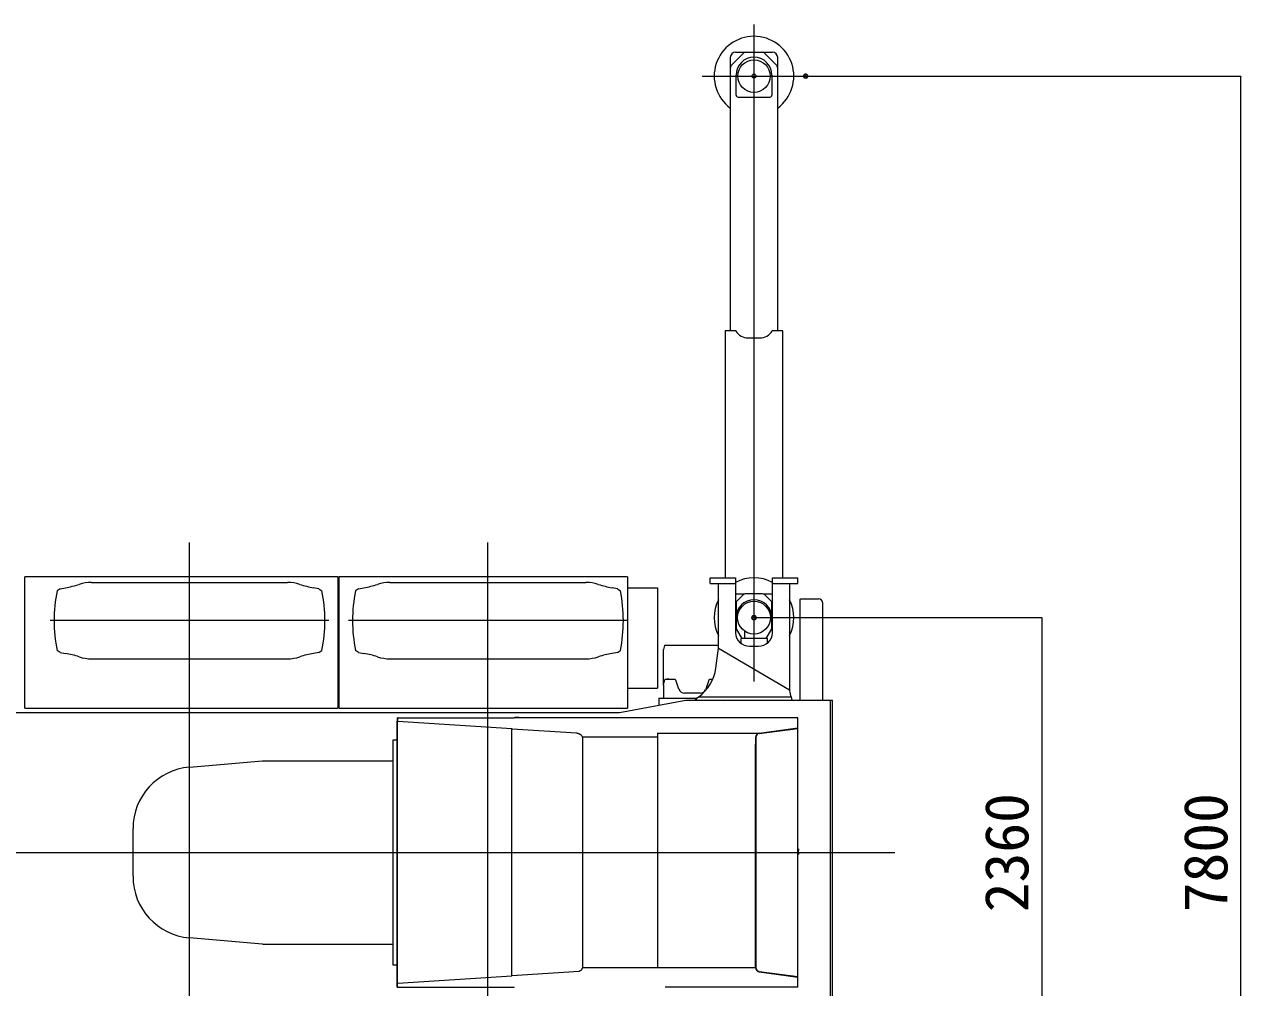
# Model space of a CAD drawing. Units: millimetres, scale not verified. Extents: x -41631 to 43732, y -72036 to 73823.
# Drawn here: x -12350 to -6227, y 60929 to 65768 of the extents above; entities that cross this region are included whole.
import ezdxf
from ezdxf.enums import TextEntityAlignment as Align

# ---------------------------------------------------------------- set-up
doc = ezdxf.new("R2010")
doc.units = ezdxf.units.MM
doc.header["$LTSCALE"] = 100
doc.header["$PDMODE"] = 32
doc.header["$PDSIZE"] = 20
doc.layers.add('0-0_0', color=5, linetype='Continuous', lineweight=18)
doc.layers.add('0-1_DEFPOINTS', color=7, linetype='Continuous')
doc.styles.add('ＭＳ ゴシック', font='')
doc.styles.get('ＭＳ ゴシック').set_extended_font_data('MS Gothic')

# ---------------------------------------------------------------- blocks, each defined once
blk = doc.blocks.new('_OPEN30')
at = {"layer": '0-0_0', "color": 7, "lineweight": 13}
blk.add_line((0, 0), (-1, 0), dxfattribs=at)
blk.add_lwpolyline([(-1, 0.27), (0, 0), (-1, -0.27)], dxfattribs=at)
blk = doc.blocks.new('D50')
at = {"layer": '0-0_0', "color": 7, "lineweight": 13}
for p, q in [((-32896.5, 30086.3), (-31450.1, 30086.3)), ((-31451.1, 30083.5), (-31451.1, 27729.1)), ((-33206.5, 27726.3), (-31450.1, 27726.3))]:
    blk.add_line(p, q, dxfattribs=at)
at = {"layer": '0-1_DEFPOINTS'}
for p in [(-32897, 30086.3), (-33207, 27726.3), (-31451.1, 27726.3)]:
    blk.add_point(p, dxfattribs=at)
at = {"layer": '0-0_0', "xscale": 2.77, "yscale": 2.77}
for p, rotation in [((-31451.1, 30086.3), 90), ((-31451.1, 27726.3), 270)]:
    blk.add_blockref('_OPEN30', p, dxfattribs=dict(at, rotation=rotation))
at = {"layer": '0-0_0', "color": 7, "style": 'ＭＳ ゴシック'}
blk.add_text('2360', height=219.9, rotation=90, dxfattribs=at).set_placement((-31451.6, 28606.3), align=Align.BOTTOM_LEFT)
blk = doc.blocks.new('D49')
at = {"layer": '0-0_0', "color": 7, "lineweight": 13}
for p, q in [((-32636.5, 32806.3), (-30450.1, 32806.3)), ((-30451.1, 32803.5), (-30451.1, 25009.1)), ((-32946.5, 25006.3), (-30450.1, 25006.3))]:
    blk.add_line(p, q, dxfattribs=at)
at = {"layer": '0-1_DEFPOINTS'}
for p in [(-32637, 32806.3), (-32947, 25006.3), (-30451.1, 25006.3)]:
    blk.add_point(p, dxfattribs=at)
at = {"layer": '0-0_0', "xscale": 2.77, "yscale": 2.77}
for p, rotation in [((-30451.1, 32806.3), 90), ((-30451.1, 25006.3), 270)]:
    blk.add_blockref('_OPEN30', p, dxfattribs=dict(at, rotation=rotation))
at = {"layer": '0-0_0', "color": 7, "style": 'ＭＳ ゴシック'}
blk.add_text('7800', height=219.9, rotation=90, dxfattribs=at).set_placement((-30451.6, 28606.3), align=Align.BOTTOM_LEFT)

msp = doc.modelspace()

# ---------------------------------------------------------------- linework, layer by layer
at = {"layer": '0-0_0', "color": 7, "lineweight": 13}
for p, q in [((-8682.6, 65768.1), (-8682.6, 62467.9)), ((-8801.6, 65602.1), (-8801.6, 64228.1)), ((-8792.6, 65567.1), (-8739, 65620.8)), ((-8775.6, 65628.1), (-8589.6, 65628.1)), ((-8626.3, 65620.8), (-8572.6, 65567.1)), ((-8563.6, 64228.1), (-8563.6, 65602.1)), ((-8792.6, 65567.1), (-8794.3, 65565.5)), ((-8571, 65565.5), (-8572.6, 65567.1)), ((-8942.6, 65508.1), (-8422.6, 65508.1)), ((-8772.6, 65413.1), (-8772.6, 65513.1)), ((-8592.6, 65513.1), (-8592.6, 65413.1)), ((-8763, 65403.1), (-8602.4, 65403.1)), ((-8827.6, 64228.1), (-8827.6, 62988.1)), ((-8817.6, 64228.1), (-8827.6, 64228.1)), ((-8773.3, 64228.1), (-8817.6, 64228.1)), ((-8712.6, 64193.1), (-8652.6, 64193.1)), ((-8547.6, 64228.1), (-8592, 64228.1)), ((-8537.6, 64228.1), (-8547.6, 64228.1)), ((-8537.6, 62988.1), (-8537.6, 64228.1)), ((-11519.7, 60059.8), (-11519.7, 63165.4)), ((-10019.7, 60059.8), (-10019.7, 63165.4)), ((-10772.7, 62992.4), (-12346.7, 62992.4)), ((-12346.7, 62333.5), (-12346.7, 62992.4)), ((-12012, 62965.1), (-11027.3, 62965.1)), ((-10772.7, 62333.5), (-10772.7, 62992.4)), ((-10772.7, 62989.5), (-10772.7, 62989.5)), ((-9319, 62992.4), (-10766.7, 62992.4)), ((-10766.7, 62333.5), (-10766.7, 62992.4)), ((-10512, 62965.1), (-9527.3, 62965.1)), ((-9319, 62992.4), (-9319, 62333.5)), ((-8903.6, 62960.1), (-8903.6, 62988.1)), ((-8903.6, 62988.1), (-8775.6, 62988.1)), ((-8903.6, 62960.1), (-8775.6, 62960.1)), ((-8861.6, 62634.9), (-8861.6, 62960.1)), ((-8775.6, 62988.1), (-8775.6, 62711.5)), ((-8589.6, 62711.5), (-8589.6, 62988.1)), ((-8589.6, 62988.1), (-8461.6, 62988.1)), ((-8503.6, 62960.1), (-8503.6, 62425.1)), ((-12170.2, 62933.1), (-12185.2, 62923.1)), ((-12170.2, 62933.1), (-12143.4, 62937.9)), ((-10869.2, 62933.1), (-10895.9, 62937.9)), ((-10869.2, 62933.1), (-10854.2, 62923.1)), ((-10670.2, 62933.1), (-10685.2, 62923.1)), ((-10670.2, 62933.1), (-10643.4, 62937.9)), ((-9369.2, 62933.1), (-9395.9, 62937.9)), ((-9369.2, 62933.1), (-9354.2, 62923.1)), ((-9319, 62937.4), (-9168.1, 62937.4)), ((-9167.6, 62937.4), (-9168.1, 62937.4)), ((-9167.6, 62937.4), (-9167.6, 62434.2)), ((-8772.6, 62908.1), (-8731.6, 62908.1)), ((-8772.6, 62867.1), (-8738.9, 62900.8)), ((-8644, 62908.1), (-8721.3, 62908.1)), ((-8633.7, 62908.1), (-8592.6, 62908.1)), ((-8592.6, 62867.1), (-8626.3, 62900.8)), ((-8448.7, 62882.7), (-8358.7, 62882.7)), ((-8772.6, 62867.1), (-8772.6, 62741)), ((-8592.6, 62741), (-8592.6, 62867.1)), ((-8450.3, 62373.1), (-8450.3, 62881.1)), ((-8337.1, 62373.1), (-8337.1, 62861.1)), ((-10819.2, 62773.1), (-12220.2, 62773.1)), ((-9319.2, 62773.1), (-10720.2, 62773.1)), ((-8742.5, 62683.1), (-8769.2, 62728.2)), ((-8728.6, 62683.1), (-8728.6, 62719.6)), ((-8596.1, 62728.2), (-8622.8, 62683.1)), ((-9131.6, 62648.1), (-9136.6, 62628.1)), ((-8861.6, 62648.1), (-9131.6, 62648.1)), ((-9074.7, 62648.1), (-9124.7, 62648.1)), ((-8705.6, 62644.6), (-8659.6, 62644.6)), ((-12170.2, 62613.1), (-12185.2, 62623.1)), ((-12170.2, 62613.1), (-12143.4, 62608.4)), ((-12012, 62581.1), (-11027.3, 62581.1)), ((-10869.2, 62613.1), (-10895.9, 62608.4)), ((-10869.2, 62613.1), (-10854.2, 62623.1)), ((-10670.2, 62613.1), (-10685.2, 62623.1)), ((-10670.2, 62613.1), (-10643.4, 62608.4)), ((-10512, 62581.1), (-9527.3, 62581.1)), ((-9369.2, 62613.1), (-9395.9, 62608.4)), ((-9369.2, 62613.1), (-9354.2, 62623.1)), ((-9136.6, 62451.9), (-9136.6, 62628.1)), ((-8861.6, 62635), (-8861.6, 62635.1)), ((-9137.6, 62448.1), (-9130.3, 62475.7)), ((-9129.6, 62478.1), (-9130.3, 62475.7)), ((-9129.6, 62478.1), (-9081.2, 62478.1)), ((-9110.7, 62478.1), (-9120.7, 62478.1)), ((-9076.5, 62474.8), (-9075.9, 62473.1)), ((-9059.8, 62428), (-9075.9, 62473.1)), ((-8909.4, 62473.1), (-8925.5, 62428)), ((-8908.8, 62474.8), (-8909.4, 62473.1)), ((-8904.1, 62478.1), (-8889.7, 62478.1)), ((-9319, 62434.2), (-9167.6, 62434.2)), ((-9137.6, 62448.1), (-9137.6, 62383.1)), ((-8953.8, 62408.1), (-9031.5, 62408.1)), ((-12346.7, 62333.5), (-10772.7, 62333.5)), ((-10766.7, 62333.5), (-9319, 62333.5)), ((-9357.9, 62312.1), (-9024.9, 62373.1)), ((-9160.6, 62383.1), (-9160.6, 62348.8)), ((-9160.6, 62383.1), (-8969, 62383.1)), ((-9024.9, 62373.1), (-8298.7, 62373.1)), ((-8980.9, 62373.1), (-8980.7, 62373.7)), ((-8495.9, 62388.3), (-8963.1, 62388.3)), ((-8837.7, 62361.4), (-8837.7, 62361.1)), ((-8490.9, 62373.7), (-8490.9, 62373.1)), ((-8298.7, 62373.1), (-8288.2, 62373.1)), ((-8298.7, 60843.1), (-8298.7, 62373.1)), ((-8288.7, 60843.1), (-8288.7, 62373.1)), ((-13002.3, 62312.1), (-9357.9, 62312.1)), ((-10476.1, 62285.2), (-10476.1, 62267.1)), ((-10476.1, 62285.2), (-10474.5, 62285.2)), ((-10474.5, 62285.2), (-10474.5, 62267.1)), ((-10470.9, 62285.2), (-9888.5, 62285.2)), ((-9888.5, 62286.8), (-9888.5, 62286.8)), ((-9888.5, 62286.8), (-9888.5, 62285.2)), ((-9868.4, 62286.8), (-9884, 62286.8)), ((-9863, 62286.8), (-9868.4, 62286.8)), ((-9128.5, 62286.8), (-9128.5, 62286.8)), ((-8461.9, 62285.2), (-9128.5, 62285.2)), ((-8461.9, 60931), (-8461.9, 62285.2)), ((-10476.1, 60931), (-10476.1, 62267.1)), ((-10474.1, 60949.6), (-10474.1, 62266.7)), ((-9899.3, 62230.1), (-10473.4, 62266.9)), ((-9899.3, 60986.2), (-9899.3, 62230.1)), ((-9897.6, 62230.2), (-9574.9, 62208.6)), ((-9165.5, 62209), (-9165.5, 62208.6)), ((-9165.5, 61029.1), (-9165.5, 62208.6)), ((-9163.5, 62208), (-8656.1, 62208)), ((-8656.1, 62208), (-8461.9, 62233.5)), ((-8461.9, 62232.1), (-8655.9, 62206.7)), ((-8655.9, 62206.5), (-8461.9, 62231.9)), ((-10498.1, 62173.1), (-10498.1, 61043.1)), ((-10476.1, 62173.1), (-10498.1, 62173.1)), ((-9545.1, 62187.2), (-9545.1, 61029.1)), ((-9165.5, 62187.2), (-9545.1, 62187.2)), ((-8675.9, 62151.1), (-8675.9, 61065.1)), ((-8675, 62153.1), (-8675, 62153.1)), ((-8674.4, 62153.1), (-8674.7, 62153.1)), ((-8674.4, 62152.3), (-8674.7, 62152)), ((-8674.4, 62186.6), (-8674.4, 62186.1)), ((-8672.8, 62186.1), (-8674.4, 62186.1)), ((-8674.4, 62186.1), (-8674.4, 62152.3)), ((-8673.3, 62186.9), (-8673.3, 61029.4)), ((-8672.8, 62186.9), (-8673.3, 62186.9)), ((-8672.8, 62186.1), (-8672.8, 62186.6)), ((-9901.3, 62092.6), (-9901.3, 62093.7)), ((-11520.5, 62036.9), (-11152.6, 62068.9)), ((-11152.6, 62068.9), (-10498.1, 62068.9)), ((-11803.6, 61488.5), (-11803.6, 61728.1)), ((-18890.2, 61608.1), (-7974.9, 61608.1)), ((-8458.4, 61619.1), (-8458.2, 61619.1)), ((-8458.3, 61611.8), (-8458.4, 61611.8)), ((-8458.4, 61598.9), (-8458.4, 61598.9)), ((-8458.3, 61627.1), (-8458.3, 61627.1)), ((-8458.3, 61611.2), (-8458.2, 61611.2)), ((-8458.3, 61604.3), (-8458.3, 61604.2)), ((-8458.3, 61603.9), (-8458.3, 61604)), ((-8458.2, 61622.5), (-8458.2, 61622.4)), ((-8458.2, 61617.1), (-8458.2, 61619.1)), ((-8458.2, 61616.9), (-8458.2, 61616.9)), ((-8458.2, 61602.3), (-8458.2, 61603.3)), ((-8458.2, 61601.6), (-8458.2, 61599.6)), ((-11152.6, 61147.7), (-11520.5, 61179.7)), ((-11152.6, 61147.7), (-10498.1, 61147.7)), ((-8675, 61063.1), (-8674.7, 61063.1)), ((-8675, 61063.1), (-8675, 61063.1)), ((-8674.4, 61064), (-8674.7, 61064.3)), ((-8674.4, 61063.1), (-8674.7, 61063.1)), ((-8674.4, 61030.1), (-8674.4, 61064)), ((-10498.1, 61043.1), (-10476.1, 61043.1)), ((-9899.3, 60986.2), (-10473.4, 60949.4)), ((-9899.3, 60989.7), (-9561.2, 61012.2)), ((-9165.5, 61029.1), (-9545.1, 61029.1)), ((-9165.5, 61029.7), (-8674.4, 61029.7)), ((-8673.3, 61029.4), (-8672.8, 61029.4)), ((-8672.8, 61030.1), (-8672.8, 61029.7)), ((-8656.1, 61008.2), (-8461.9, 60982.7)), ((-8655.9, 61009.8), (-8461.9, 60984.3)), ((-8461.9, 60984.2), (-8655.9, 61009.5)), ((-10476.1, 60931), (-9888.5, 60931)), ((-10474.5, 60931), (-10474.5, 60949.2)), ((-9888.5, 60929.5), (-9888.5, 60931)), ((-8461.9, 60931), (-9128.5, 60931))]:
    msp.add_line(p, q, dxfattribs=at)
for points in [[(-8589.6, 62960.1), (-8461.6, 62960.1), (-8461.6, 62988.1)], [(-8450.3, 62881.1), (-8448.7, 62881.1), (-8448.7, 62882.7)], [(-8614.1, 62660.6), (-8614.1, 62683.1), (-8748.1, 62683.1), (-8748.1, 62658.3)], [(-8874.4, 62534.1), (-8861.6, 62635.1), (-8503.6, 62425.1), (-8503.6, 62421.1)], [(-9888.5, 62286.8), (-9128.5, 62286.8), (-9128.5, 62285.2)], [(-9574.9, 62208.6), (-9573.6, 62208.4), (-9572.3, 62208.1), (-9571.2, 62207.9), (-9570.1, 62207.5), (-9568.5, 62207), (-9567, 62206.4), (-9565.1, 62205.7), (-9561.2, 62204)], [(-9546.7, 62191.4), (-9546.2, 62190), (-9545.1, 62187.2)], [(-8655.9, 62206.7), (-8657.3, 62206.5), (-8658.6, 62206.2), (-8660, 62205.7), (-8661.3, 62205.2), (-8662.5, 62204.6), (-8663.5, 62204), (-8664.5, 62203.3), (-8665.5, 62202.6), (-8666.1, 62202), (-8666.8, 62201.4), (-8667.4, 62200.8), (-8668, 62200.1), (-8669.1, 62198.7), (-8670, 62197.2), (-8670.9, 62195.6), (-8671.6, 62194), (-8672.1, 62192.2), (-8672.5, 62190.5), (-8672.7, 62188.7), (-8672.8, 62186.9)], [(-8458.3, 61627.1), (-8458.4, 61625.1), (-8458.4, 61620.4)], [(-8458.3, 61627.1), (-8458.4, 61624.4), (-8458.4, 61620.4)], [(-8458.3, 61611.2), (-8458.3, 61611.2), (-8458.3, 61611.2), (-8458.3, 61611.2), (-8458.3, 61611.3), (-8458.4, 61611.8)], [(-9545.1, 61029.1), (-9545.5, 61028.1), (-9546.7, 61024.9)], [(-8674.4, 61029.7), (-8674.4, 61030.1), (-8672.8, 61030.1)], [(-8655.9, 61009.5), (-8657.3, 61009.8), (-8658.6, 61010.1), (-8660, 61010.5), (-8661.3, 61011.1), (-8662.5, 61011.7), (-8663.5, 61012.3), (-8664.5, 61013), (-8665.5, 61013.7), (-8666.1, 61014.2), (-8666.8, 61014.9), (-8667.4, 61015.5), (-8668, 61016.2), (-8669.1, 61017.6), (-8670, 61019.1), (-8670.9, 61020.7), (-8671.6, 61022.3), (-8672.1, 61024), (-8672.5, 61025.8), (-8672.7, 61027.6), (-8672.8, 61029.4)]]:
    msp.add_lwpolyline(points, dxfattribs=at)
for centre, radius in [((-8682.6, 65508.1), 81.5), ((-8682.6, 62788.1), 82.5)]:
    msp.add_circle(centre, radius, dxfattribs=at)
for centre, radius, start, end in [((-8682.6, 65508.1), 200, 306.51251, 233.48724), ((-8775.6, 65602.1), 26, 90, 180), ((-8682.6, 65513.1), 90, 0, 180), ((-8721.3, 65603.1), 25, 90, 135), ((-8644, 65603.1), 25, 45, 90), ((-8589.6, 65602.1), 26, 0, 90), ((-8776.6, 65547.8), 25, 135, 180), ((-8588.6, 65547.8), 25, 0, 45), ((-8762.6, 65413.1), 10, 180, 270), ((-8602.6, 65413.1), 10, 270, 0), ((-8712.6, 64263.1), 70, 210, 270), ((-8652.6, 64263.1), 70, 270, 330), ((-12230.2, 63430.3), 500, 280, 288.1623), ((-12012, 62765.1), 200, 90, 108.1623), ((-11027.3, 62765.1), 200, 71.8377, 90), ((-10809.1, 63430.3), 500, 251.8377, 260), ((-10730.2, 63430.3), 500, 280, 288.1623), ((-10512, 62765.1), 200, 90, 108.1623), ((-9527.3, 62765.1), 200, 71.8377, 90), ((-9309.1, 63430.3), 500, 251.8377, 260), ((-8682.6, 62788.1), 200, 62.28978, 117.71022), ((-11442.7, 62773.1), 757.5, 168.57881, 191.42119), ((-11596.7, 62773.1), 757.5, 348.57881, 11.42119), ((-9942.7, 62773.1), 757.5, 168.57881, 191.42119), ((-10096.7, 62773.1), 757.5, 348.57881, 11.42119), ((-8721.3, 62883.1), 25, 90, 135), ((-8644, 62883.1), 25, 45, 90), ((-8358.7, 62861.1), 21.6, 0, 90), ((-8682.6, 62788.1), 200, 153.50843, 206.49157), ((-8682.6, 62788.1), 90, 0, 180), ((-8682.6, 62788.1), 200, 333.50843, 26.49157), ((-8747.6, 62741), 25, 180, 210.60641), ((-8617.6, 62741), 25, 329.39359, 0), ((-12230.2, 62116), 500, 71.8377, 80), ((-12012, 62781.1), 200, 251.8377, 270), ((-11027.3, 62781.1), 200, 270, 288.1623), ((-10809.1, 62116), 500, 100, 108.1623), ((-10730.2, 62116), 500, 71.8377, 80), ((-10512, 62781.1), 200, 251.8377, 270), ((-9527.3, 62781.1), 200, 270, 288.1623), ((-9309.1, 62116), 500, 100, 108.1623), ((-9081.2, 62473.1), 5, 19.65382, 90), ((-8904.1, 62473.1), 5, 90, 160.34618), ((-9031.5, 62438.1), 30, 199.65382, 270), ((-8953.8, 62438.1), 30, 270, 340.34618), ((-10470.9, 62281.6), 3.6, 90, 180.00001), ((-10470.6, 62263.2), 3.76, 94.43003, 107.86415), ((-9897.4, 62223.7), 6.48, 92.25705, 103.84937), ((-8626.6, 62085.5), 82.1, 125.87548, 126.91598), ((-8674.6, 62146), 7.14, 90.45746, 93.27769), ((-11493.6, 61728.1), 310, 94.96898, 180), ((-8267.2, 61622.7), 191.2, 178.6786, 180.00838), ((-8458.5, 61627.1), 0.17, 329.23195, 0.99211), ((-8458.4, 61622.5), 0.2, 355.32605, 78.78259), ((-8458.4, 61622), 0.19, 2.58425, 82.88988), ((-9961.4, 61608.1), 1503.1, 0.13893, 0.46886), ((-9961.4, 61608.1), 1503.1, 0.13894, 0.46887), ((-8458.4, 61616.9), 0.2, 272.99635, 0.33687), ((-9961.1, 61608.1), 1502.8, 0.13889, 0.32519), ((-8458.4, 61611.2), 0.2, 0.11237, 87.00379), ((-8490.8, 61607.4), 32.6, 353.92194, 359.95392), ((-8490.6, 61607.4), 32.4, 353.91849, 359.95454), ((-8450.5, 61603.5), 7.85, 176.48374, 180.45325), ((-8450.5, 61603.5), 7.88, 176.38979, 180.49419), ((-8458.4, 61602.1), 0.2, 358.92071, 85.88097), ((-8458.4, 61602.1), 0.19, 0.97459, 88.57581), ((-8458.4, 61600.8), 0.2, 1.14255, 84.58934), ((-8458.4, 61600.4), 0.2, 274.83669, 358.27779), ((-8458.4, 61599.1), 0.2, 274.11402, 0.53002), ((-8458.4, 61599.1), 0.19, 271.38539, 358.46663), ((-8333.5, 61620.3), 124.8, 179.21941, 180.54201), ((-8458.4, 61616.9), 0.2, 285.74207, 0.34827), ((-8445, 61611.8), 13.3, 180.03158, 181.81763), ((-8451.3, 61611.7), 7.02, 179.29488, 183.81936), ((-8458.5, 61611.2), 0.2, 0.17979, 16.83272), ((-8481.8, 61601.7), 23.7, 4.40997, 5.99869), ((-8458.4, 61603.5), 0.19, 5.05154, 65.74321), ((-8461.8, 61603.4), 3.53, 359.18468, 2.54851), ((-8462.3, 61600.6), 3.99, 355.34649, 4.14854), ((-9926.1, 61608.4), 1468, 0.33092, 0.54886), ((-8442.2, 61621.8), 16.1, 177.66957, 179.24634), ((-8455.2, 61617), 3.01, 179.27304, 183.07373), ((-9958.1, 61608.1), 1499.9, 359.97102, 0.11595), ((-8480.3, 61601.7), 22.1, 359.93644, 1.07379), ((-8480, 61601.7), 21.8, 357.66228, 359.75454), ((-8480.1, 61599.8), 21.9, 359.67076, 1.75965), ((-8480.4, 61599.8), 22.2, 358.35432, 359.48914), ((-8446, 61600.6), 12.1, 178.80922, 180.61531), ((-11493.6, 61488.5), 310, 180, 265.03102), ((-8626.6, 61130.8), 82.1, 233.08402, 234.12452), ((-8674.6, 61070.3), 7.14, 266.72231, 269.54254), ((-10470.9, 60934.6), 3.6, 179.99999, 270)]:
    msp.add_arc(centre, radius, start, end, dxfattribs=at)
for centre, major_axis, ratio, start_param, end_param in [((-8705.6, 62711.5), (-70, 0), 0.956305, 6.283185, 7.853982), ((-8659.6, 62711.5), (-70, 0), 0.956305, 1.570796, 3.141593), ((-9168.4, 62588.2), (286.3, -89.7), 0.824197, 5.732384, 6.430322), ((-8405, 62412.1), (95.4, -29.9), 0.824197, 3.397753, 3.791446), ((-9147.4, 62655.2), (25.4, -336.3), 0.870799, 0.516557, 0.591206), ((-8402.5, 62420.1), (8.5, -112.1), 0.870799, 4.933453, 5.072266), ((-8802.5, 62281.6), (0, -3.6), 0.20092, 3.141593, 3.145431), ((-10472.5, 62267.1), (3.6, 0), 0.125164, 3.141603, 4.238759), ((-10472.5, 62267.1), (2, 0), 0.125164, 3.141603, 4.238759), ((-10472.5, 62267.1), (2, 0), 0.125164, 3.141603, 4.238759), ((-8653.5, 62186.6), (0, 21.6), 0.965909, 0.126048, 1.570796), ((-9586.9, 62187.2), (-41, 0), 0.527349, 3.338023, 4.035094), ((-8653.5, 62186.6), (0, 20), 0.965909, 0.126048, 1.570796), ((-9586.9, 61029.1), (-41, 0), 0.527349, 2.248091, 2.945162), ((-9587, 61029.1), (41, 0), 0.527078, 5.823776, 6.087044), ((-8653.5, 61029.7), (0, -21.6), 0.965909, 4.712389, 6.157138), ((-8653.5, 61029.7), (0, -20), 0.965909, 4.712389, 6.157138), ((-10472.5, 60949.2), (3.6, 0), 0.125164, 2.044426, 3.141582), ((-10472.5, 60949.2), (2, 0), 0.125164, 2.044426, 3.141582), ((-10472.5, 60949.2), (2, 0), 0.125164, 2.044426, 3.141582), ((-10472.5, 60949.2), (2, 0), 0.125164, 2.044426, 3.141582), ((-10470.9, 60934.7), (0, 3.63), 0.992101, 1.578695, 3.141593)]:
    msp.add_ellipse(centre, major_axis=major_axis, ratio=ratio, start_param=start_param, end_param=end_param, dxfattribs=at)
at = {"layer": '0-0_0', "color": 7}
for p in [(-8682.6, 65508.1), (-8682.6, 62788.1)]:
    msp.add_point(p, dxfattribs=at)

# ---------------------------------------------------------------- block references
at = {"layer": '0-0_0'}
for name in ['D49', 'D50']:
    msp.add_blockref(name, (24214.3, 32701.8), dxfattribs=at)

doc.saveas('drawing.dxf')
